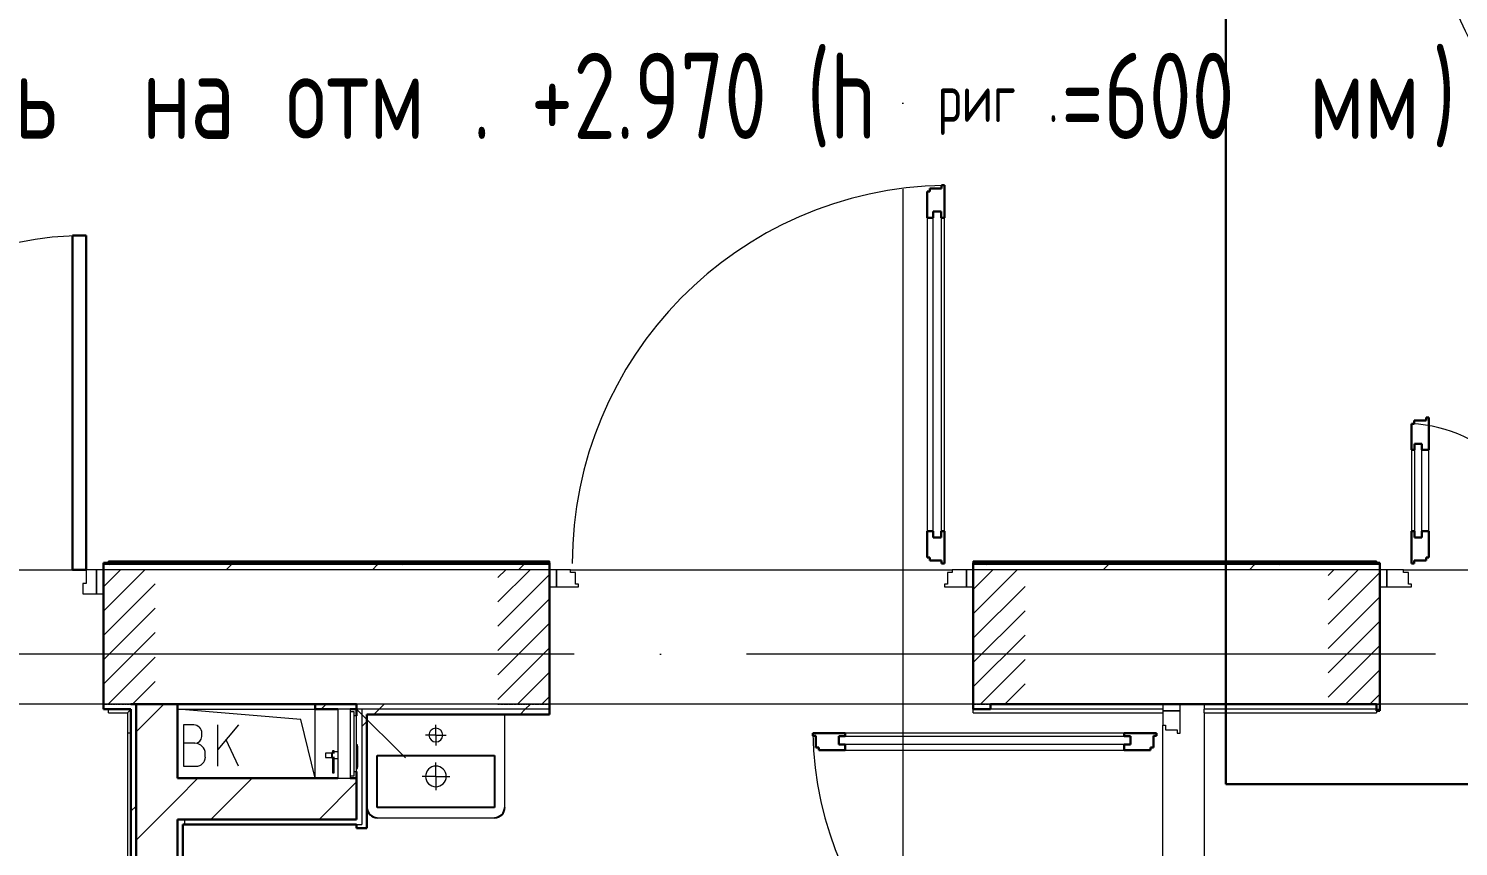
# Model space of a CAD drawing. Header units: millimetres. Extents: x -495897 to 1376592, y -28539 to 470976.
# Drawn here: x -12929 to -8779, y 345847 to 348221 of the extents above; entities that cross this region are included whole.
import ezdxf

# ---------------------------------------------------------------- set-up
doc = ezdxf.new("R2010")
doc.units = ezdxf.units.MM
doc.linetypes.add('ADSK_Линия сетки', pattern=[25, 20, -2.5, 0, -2.5])
doc.linetypes.add('ADSK_Штриховая_ш2 п1_5', pattern=[4.5, 3, -1.5])
for name, color, linetype, lineweight in [('RC-Линии_связи-Адресные', 5, 'Continuous', 30), ('Аннотация', 7, 'Continuous', 18), ('Двери', 252, 'Continuous', 9), ('Оборудование', 8, 'Continuous', 18), ('Ограждение', 252, 'Continuous', 9), ('Оси', 252, 'Continuous', 9), ('Перекрытие', 252, 'Continuous', 18), ('Стены внутренние', 7, 'Continuous', 18), ('Стены наружные', 7, 'Continuous', 18), ('Стены штриховка', 7, 'Continuous', 9)]:
    doc.layers.add(name, color=color, linetype=linetype, lineweight=lineweight)
doc.layers.add('Двери открывание', color=7, linetype='Continuous', lineweight=9, true_color=0xc0c0c0)
doc.layers.add('Узлы', color=7, linetype='Continuous')
doc.styles.add('GOST Common_3', font='', dxfattribs={"height": 3.5})
doc.styles.add('GOST Common_5', font='', dxfattribs={"width": 0.9, "height": 2.5})
doc.styles.get('GOST Common_3').set_extended_font_data('GOST 2.304 type A')
doc.styles.get('GOST Common_5').set_extended_font_data('GOST 2.304 type A')
pattern_1 = [(0, (-32119.8, 96), (0, 600), []), (90, (-32119.8, 96), (-600, 4e-14), [])]

# ---------------------------------------------------------------- blocks, each defined once
blk = doc.blocks.new('1 этаж')
at = {"layer": 'Двери', "lineweight": 18, "true_color": 0x636466}
h = blk.add_hatch(dxfattribs=at)
h.set_pattern_fill('FP_2', color=251, style=0, pattern_type=2)
h.set_pattern_definition([(45, (-12490.8, -13943.73), (-35.3553, 35.3553), [])])
h.paths.add_polyline_path([(-11805.8, -14138.7), (-11805.8, -13748.7), (-11955.8, -13748.7), (-11955.8, -14138.7)])
h.paths.add_polyline_path([(-13175.8, -14138.7), (-13025.8, -14138.7), (-13025.8, -13748.7), (-13175.8, -13748.7)])
h = blk.add_hatch(dxfattribs=at)
h.set_pattern_fill('FP_2', color=251, style=0, pattern_type=2)
h.set_pattern_definition([(45, (-10170.8, -13943.73), (-35.3553, 35.3553), [])])
h.paths.add_polyline_path([(-9363.4, -14138.7), (-9280.8, -14138.7), (-9280.8, -13748.7), (-9430.8, -13748.7), (-9430.8, -14138.7)])
h.paths.add_polyline_path([(-10798.5, -14138.7), (-10660.8, -14138.7), (-10660.8, -13748.7), (-10810.8, -13748.7), (-10810.8, -14138.7)])
h = blk.add_hatch(dxfattribs=at)
h.set_pattern_fill('FP_2', color=251, style=0, pattern_type=2)
h.set_pattern_definition([(45, (-7625.8, -13943.73), (-35.3553, 35.3553), [])])
h.paths.add_polyline_path([(-6600.8, -14138.7), (-6600.8, -13748.7), (-6750.8, -13748.7), (-6750.8, -14138.7)])
h.paths.add_polyline_path([(-8400.8, -14138.7), (-8250.8, -14138.7), (-8250.8, -13748.7), (-8400.8, -13748.7)])
at = {"layer": 'Ограждение', "true_color": 0x636466}
h = blk.add_hatch(dxfattribs=at)
h.set_pattern_fill('FP_26', color=251, style=0, pattern_type=2)
h.set_pattern_definition(pattern_1)
h.paths.add_polyline_path([(-11940.8, -13728.7), (-10660.8, -13728.7), (-10660.8, -13723.7), (-11940.8, -13723.7)])
h = blk.add_hatch(dxfattribs=at)
h.set_pattern_fill('FP_25', color=251, style=0, pattern_type=2)
h.set_pattern_definition(pattern_1)
h.paths.add_polyline_path([(-9430.8, -13728.7), (-8260.8, -13728.7), (-8260.8, -13723.7), (-9430.8, -13723.7)])
h = blk.add_hatch(dxfattribs=at)
h.set_pattern_fill('FP_37', color=251, style=0, pattern_type=2)
h.set_pattern_definition([(0, (-37739.8, 576), (0, 600), []), (90, (-37739.8, 576), (-600, 4e-14), [])])
h.paths.add_polyline_path([(-11875.8, -20128.7), (-11875.8, -14153.7), (-11885.8, -14163.7), (-11885.8, -20118.7)])
at = {"color": 251, "lineweight": 18, "true_color": 0x636466}
for p, q in [((-11382.5, -14183.5), (-11740.8, -14153.7)), ((-11740.8, -14153.7), (-11340.8, -14153.7)), ((-11340.8, -14353.7), (-11382.5, -14183.5)), ((-11693.4, -14199.3), (-11723.4, -14199.3)), ((-11723.4, -14199.3), (-11723.4, -14319.3)), ((-11670.1, -14232.6), (-11670.1, -14222.6)), ((-11563.4, -14199.3), (-11623.4, -14270.8)), ((-11623.4, -14319.3), (-11623.4, -14199.3)), ((-11690.1, -14252.6), (-11723.4, -14252.6)), ((-11563.4, -14319.3), (-11599.4, -14242.1)), ((-11660.1, -14292.6), (-11660.1, -14282.6)), ((-11723.4, -14319.3), (-11686.7, -14319.3))]:
    blk.add_line(p, q, dxfattribs=at)
for centre, radius, start, end in [((-11693.4, -14222.6), 23.3, 0, 90), ((-11690.1, -14232.6), 20, 270, 0), ((-11690.1, -14282.6), 30, 0, 90), ((-11686.7, -14292.6), 26.7, 270, 0)]:
    blk.add_arc(centre, radius, start, end, dxfattribs=at)
at = {"layer": 'Двери', "color": 251, "lineweight": 30, "true_color": 0x636466}
for p, q in [((-9556.8, -12650.7), (-9564.8, -12650.7)), ((-9564.8, -12650.7), (-9564.8, -12726.7)), ((-9522.8, -12641.7), (-9556.8, -12641.7)), ((-9556.8, -12641.7), (-9556.8, -12650.7)), ((-9514.8, -12632.7), (-9522.8, -12632.7)), ((-9522.8, -12632.7), (-9522.8, -12641.7)), ((-9514.8, -12726.7), (-9514.8, -12632.7)), ((-9564.8, -12726.7), (-9547.8, -12726.7)), ((-9547.8, -12726.7), (-9547.8, -12708.7)), ((-9547.8, -12708.7), (-9523.8, -12708.7)), ((-9523.8, -12708.7), (-9523.8, -12726.7)), ((-9523.8, -12726.7), (-9514.8, -12726.7)), ((-12005.8, -12778.7), (-12045.8, -12778.7)), ((-12045.8, -12778.7), (-12045.8, -13748.7)), ((-12005.8, -13748.7), (-12005.8, -12778.7)), ((-8116.8, -13315.7), (-8150.8, -13315.7)), ((-8150.8, -13315.7), (-8150.8, -13324.7)), ((-8108.8, -13306.7), (-8116.8, -13306.7)), ((-8116.8, -13306.7), (-8116.8, -13315.7)), ((-8108.8, -13400.7), (-8108.8, -13306.7)), ((-8150.8, -13324.7), (-8158.8, -13324.7)), ((-8158.8, -13324.7), (-8158.8, -13400.7)), ((-8149.8, -13400.7), (-8158.8, -13400.7)), ((-8149.8, -13382.7), (-8149.8, -13400.7)), ((-8128.8, -13382.7), (-8149.8, -13382.7)), ((-8128.8, -13400.7), (-8128.8, -13382.7)), ((-8108.8, -13400.7), (-8128.8, -13400.7)), ((-9564.8, -13636.7), (-9564.8, -13712.7)), ((-9564.8, -13636.7), (-9547.8, -13636.7)), ((-9547.8, -13636.7), (-9547.8, -13654.7)), ((-9523.8, -13636.7), (-9514.8, -13636.7)), ((-9523.8, -13654.7), (-9523.8, -13636.7)), ((-9514.8, -13730.7), (-9514.8, -13636.7)), ((-8158.8, -13636.7), (-8158.8, -13730.7)), ((-8149.8, -13636.7), (-8158.8, -13636.7)), ((-8149.8, -13654.7), (-8149.8, -13636.7)), ((-8128.8, -13636.7), (-8128.8, -13654.7)), ((-8108.8, -13636.7), (-8128.8, -13636.7)), ((-8108.8, -13712.7), (-8108.8, -13636.7)), ((-9547.8, -13654.7), (-9523.8, -13654.7)), ((-8128.8, -13654.7), (-8149.8, -13654.7)), ((-9564.8, -13712.7), (-9556.8, -13712.7)), ((-9556.8, -13712.7), (-9556.8, -13721.7)), ((-9556.8, -13721.7), (-9522.8, -13721.7)), ((-9522.8, -13721.7), (-9522.8, -13730.7)), ((-9522.8, -13730.7), (-9514.8, -13730.7)), ((-8158.8, -13730.7), (-8150.8, -13730.7)), ((-8150.8, -13730.7), (-8150.8, -13721.7)), ((-8150.8, -13721.7), (-8116.8, -13721.7)), ((-8116.8, -13721.7), (-8116.8, -13712.7)), ((-8116.8, -13712.7), (-8108.8, -13712.7)), ((-12045.8, -13748.7), (-12005.8, -13748.7)), ((-9802.8, -14222.7), (-9896.8, -14222.7)), ((-9896.8, -14222.7), (-9896.8, -14230.7)), ((-9896.8, -14230.7), (-9887.8, -14230.7)), ((-9887.8, -14230.7), (-9887.8, -14264.7)), ((-9820.8, -14231.7), (-9802.8, -14231.7)), ((-9820.8, -14255.7), (-9820.8, -14231.7)), ((-9802.8, -14231.7), (-9802.8, -14222.7)), ((-8898.8, -14222.7), (-8992.8, -14222.7)), ((-8992.8, -14231.7), (-8992.8, -14222.7)), ((-8974.8, -14231.7), (-8992.8, -14231.7)), ((-8974.8, -14255.7), (-8974.8, -14231.7)), ((-8907.8, -14264.7), (-8907.8, -14230.7)), ((-8907.8, -14230.7), (-8898.8, -14230.7)), ((-8898.8, -14230.7), (-8898.8, -14222.7)), ((-9887.8, -14264.7), (-9878.8, -14264.7)), ((-9878.8, -14264.7), (-9878.8, -14272.7)), ((-9878.8, -14272.7), (-9802.8, -14272.7)), ((-9802.8, -14255.7), (-9820.8, -14255.7)), ((-9802.8, -14272.7), (-9802.8, -14255.7)), ((-8992.8, -14255.7), (-8974.8, -14255.7)), ((-8992.8, -14272.7), (-8992.8, -14255.7)), ((-8992.8, -14272.7), (-8916.8, -14272.7)), ((-8916.8, -14272.7), (-8916.8, -14264.7)), ((-8916.8, -14264.7), (-8907.8, -14264.7))]:
    blk.add_line(p, q, dxfattribs=at)
at = {"layer": 'Двери', "color": 251, "true_color": 0x636466}
for p, q in [((-9564.8, -12726.7), (-9564.8, -13636.7)), ((-9547.8, -13654.7), (-9547.8, -12708.7)), ((-9547.8, -12708.7), (-9523.8, -12708.7)), ((-9523.8, -12708.7), (-9523.8, -13654.7)), ((-9514.8, -13636.7), (-9514.8, -12726.7)), ((-8158.8, -13400.7), (-8158.8, -13636.7)), ((-8149.8, -13382.7), (-8149.8, -13654.7)), ((-8128.8, -13382.7), (-8149.8, -13382.7)), ((-8128.8, -13654.7), (-8128.8, -13382.7)), ((-8108.8, -13636.7), (-8108.8, -13400.7)), ((-9523.8, -13654.7), (-9547.8, -13654.7)), ((-8149.8, -13654.7), (-8128.8, -13654.7)), ((-11975.8, -13748.7), (-12005.8, -13748.7)), ((-12005.8, -13748.7), (-12005.8, -13788.7)), ((-11975.8, -13818.7), (-11975.8, -13748.7)), ((-11955.8, -13748.7), (-11975.8, -13748.7)), ((-11975.8, -13748.7), (-11975.8, -13818.7)), ((-11955.8, -13818.7), (-11955.8, -13748.7)), ((-10660.8, -13748.7), (-10660.8, -13798.7)), ((-10640.8, -13748.7), (-10660.8, -13748.7)), ((-10640.8, -13798.7), (-10640.8, -13748.7)), ((-10599.8, -13748.7), (-10640.8, -13748.7)), ((-10640.8, -13748.7), (-10640.8, -13798.7)), ((-10599.8, -13756.7), (-10599.8, -13748.7)), ((-10585.8, -13756.7), (-10599.8, -13756.7)), ((-10585.8, -13790.7), (-10585.8, -13756.7)), ((-9491.8, -13756.7), (-9505.8, -13756.7)), ((-9505.8, -13756.7), (-9505.8, -13790.7)), ((-9491.8, -13748.7), (-9491.8, -13756.7)), ((-9450.8, -13748.7), (-9491.8, -13748.7)), ((-9430.8, -13748.7), (-9450.8, -13748.7)), ((-9450.8, -13748.7), (-9450.8, -13798.7)), ((-9450.8, -13798.7), (-9450.8, -13748.7)), ((-9430.8, -13798.7), (-9430.8, -13748.7)), ((-8250.8, -13748.7), (-8250.8, -13798.7)), ((-8230.8, -13748.7), (-8250.8, -13748.7)), ((-8230.8, -13798.7), (-8230.8, -13748.7)), ((-8181.8, -13748.7), (-8230.8, -13748.7)), ((-8230.8, -13748.7), (-8230.8, -13798.7)), ((-8181.8, -13756.7), (-8181.8, -13748.7)), ((-8167.8, -13756.7), (-8181.8, -13756.7)), ((-8167.8, -13790.7), (-8167.8, -13756.7)), ((-12005.8, -13788.7), (-12015.8, -13788.7)), ((-12015.8, -13788.7), (-12015.8, -13818.7)), ((-12015.8, -13818.7), (-11975.8, -13818.7)), ((-11975.8, -13818.7), (-11955.8, -13818.7)), ((-10660.8, -13798.7), (-10640.8, -13798.7)), ((-10640.8, -13798.7), (-10576.8, -13798.7)), ((-10576.8, -13790.7), (-10585.8, -13790.7)), ((-10576.8, -13798.7), (-10576.8, -13790.7)), ((-9505.8, -13790.7), (-9514.8, -13790.7)), ((-9514.8, -13790.7), (-9514.8, -13798.7)), ((-9514.8, -13798.7), (-9450.8, -13798.7)), ((-9450.8, -13798.7), (-9430.8, -13798.7)), ((-8250.8, -13798.7), (-8230.8, -13798.7)), ((-8230.8, -13798.7), (-8158.8, -13798.7)), ((-8158.8, -13790.7), (-8167.8, -13790.7)), ((-8158.8, -13798.7), (-8158.8, -13790.7)), ((-8830.8, -14138.7), (-8880.8, -14138.7)), ((-8880.8, -14138.7), (-8880.8, -14158.7)), ((-8830.8, -14158.7), (-8830.8, -14138.7)), ((-8880.8, -14158.7), (-8830.8, -14158.7)), ((-8830.8, -14158.7), (-8880.8, -14158.7)), ((-8880.8, -14158.7), (-8880.8, -14199.7)), ((-8830.8, -14222.7), (-8830.8, -14158.7)), ((-9820.8, -14231.7), (-8974.8, -14231.7)), ((-9820.8, -14255.7), (-9820.8, -14231.7)), ((-8992.8, -14222.7), (-9802.8, -14222.7)), ((-8974.8, -14231.7), (-8974.8, -14255.7)), ((-8880.8, -14199.7), (-8872.8, -14199.7)), ((-8872.8, -14199.7), (-8872.8, -14213.7)), ((-8872.8, -14213.7), (-8838.8, -14213.7)), ((-8838.8, -14213.7), (-8838.8, -14222.7)), ((-8838.8, -14222.7), (-8830.8, -14222.7)), ((-8974.8, -14255.7), (-9820.8, -14255.7)), ((-9802.8, -14272.7), (-8992.8, -14272.7))]:
    blk.add_line(p, q, dxfattribs=at)
at = {"layer": 'Двери', "color": 251, "linetype": 'ADSK_Штриховая_ш2 п1_5', "true_color": 0x636466}
for p, q in [((-11805.8, -13748.7), (-11955.8, -13748.7)), ((-11955.8, -13748.7), (-11955.8, -14138.7)), ((-10660.8, -13748.7), (-10810.8, -13748.7)), ((-10660.8, -14138.7), (-10660.8, -13748.7)), ((-9280.8, -13748.7), (-9430.8, -13748.7)), ((-9430.8, -13748.7), (-9430.8, -14138.7)), ((-8250.8, -13748.7), (-8400.8, -13748.7)), ((-8250.8, -14138.7), (-8250.8, -13748.7)), ((-11955.8, -14138.7), (-11805.8, -14138.7)), ((-10810.8, -14138.7), (-10660.8, -14138.7)), ((-9430.8, -14138.7), (-9280.8, -14138.7)), ((-8400.8, -14138.7), (-8250.8, -14138.7))]:
    blk.add_line(p, q, dxfattribs=at)
at = {"layer": 'Двери', "color": 251, "true_color": 0x636466}
blk.add_arc((-12005.8, -13748.7), 970, 90, 180, dxfattribs=at)
at = {"layer": 'Двери открывание', "color": 251, "true_color": 0x636466}
for centre, radius, start, end in [((-7101.8, -11756.7), 998, 180, 268.9666), ((-9496.8, -13730.7), 1098, 90.9393, 180), ((-8176.8, -13730.7), 406, 0, 87.459), ((-8898.8, -14204.7), 998, 181.0334, 270)]:
    blk.add_arc(centre, radius, start, end, dxfattribs=at)
at = {"layer": 'Оборудование', "color": 251, "true_color": 0x636466}
for p, q in [((-11239.4, -14153.7), (-11275.8, -14153.7)), ((-11275.8, -14153.7), (-11275.8, -14353.7)), ((-11238.5, -14352.8), (-11238.5, -14154.6)), ((-11228.8, -14160.7), (-11238.5, -14160.7)), ((-11228.8, -14181.7), (-11227.4, -14181.7)), ((-11227.3, -14181.7), (-11228.8, -14181.7)), ((-11227.8, -14345.8), (-11227.8, -14161.7)), ((-11220.8, -14172.7), (-11226.3, -14172.7)), ((-11220.8, -14153.7), (-11079.4, -14295.2)), ((-11220.8, -14334.7), (-11220.8, -14172.7)), ((-11286.2, -14274.1), (-11291.2, -14274.1)), ((-11291.2, -14274.1), (-11291.2, -14282.4)), ((-11286.2, -14282.4), (-11286.2, -14274.1)), ((-11218.8, -14257.2), (-11220.8, -14257.2)), ((-11218.8, -14261.2), (-11218.8, -14257.2)), ((-11218.8, -14261.2), (-11218.8, -14321.7)), ((-11293.7, -14281.1), (-11311.1, -14281.1)), ((-11311.1, -14281.1), (-11311.1, -14293.4)), ((-11311.1, -14293.4), (-11293.7, -14293.4)), ((-11291.7, -14279.2), (-11293.7, -14281.1)), ((-11293.7, -14281.1), (-11293.7, -14293.4)), ((-11293.7, -14293.4), (-11291.7, -14295.3)), ((-11275.8, -14277.6), (-11291.7, -14277.6)), ((-11291.7, -14277.6), (-11291.7, -14296.9)), ((-11291.7, -14296.9), (-11275.8, -14296.9)), ((-11291.2, -14292.1), (-11291.2, -14337.9)), ((-11286.2, -14337.9), (-11286.2, -14292.1)), ((-11291.2, -14337.9), (-11286.2, -14337.9)), ((-11275.8, -14353.7), (-11239.4, -14353.7)), ((-11238.5, -14346.7), (-11228.8, -14346.7)), ((-11227.4, -14325.7), (-11228.8, -14325.7)), ((-11227.4, -14325.7), (-11228.8, -14325.7)), ((-11226.3, -14334.7), (-11220.8, -14334.7)), ((-11220.8, -14325.7), (-11218.8, -14325.7)), ((-11218.8, -14325.7), (-11218.8, -14321.7))]:
    blk.add_line(p, q, dxfattribs=at)
for points, knots in [([(-11238.5, -14154.6), (-11238.5, -14154.6), (-11238.5, -14154.4), (-11238.6, -14154.3), (-11238.7, -14154.1), (-11238.8, -14154), (-11239, -14153.8), (-11239.2, -14153.8), (-11239.3, -14153.7), (-11239.4, -14153.7)], [-1, -1, -1, -1, -0.833333, -0.75, -0.583333, -0.458333, -0.333333, -0.166667, 0, 0, 0, 0]), ([(-11227.8, -14161.7), (-11227.8, -14161.6), (-11227.8, -14161.5), (-11227.9, -14161.3), (-11227.9, -14161.2), (-11228, -14161.1), (-11228.1, -14161), (-11228.3, -14160.8), (-11228.5, -14160.8), (-11228.7, -14160.7), (-11228.8, -14160.7)], [-1, -1, -1, -1, -0.833333, -0.75, -0.666667, -0.583333, -0.458333, -0.333333, -0.166667, 0, 0, 0, 0]), ([(-11226.3, -14172.7), (-11226.4, -14172.7), (-11226.6, -14172.7), (-11226.9, -14172.6), (-11227, -14172.5), (-11227.2, -14172.4), (-11227.4, -14172.3), (-11227.5, -14172.1), (-11227.6, -14172), (-11227.7, -14171.8), (-11227.8, -14171.5), (-11227.8, -14171.3), (-11227.8, -14171.2)], [-1, -1, -1, -1, -0.833333, -0.75, -0.666667, -0.583333, -0.5, -0.416667, -0.333333, -0.25, -0.166667, 0, 0, 0, 0]), ([(-11239.4, -14353.7), (-11239.3, -14353.7), (-11239.2, -14353.7), (-11239, -14353.6), (-11238.8, -14353.5), (-11238.7, -14353.4), (-11238.6, -14353.2), (-11238.5, -14353), (-11238.5, -14352.9), (-11238.5, -14352.8)], [0, 0, 0, 0, 0.166667, 0.333333, 0.458333, 0.583333, 0.708333, 0.833333, 1, 1, 1, 1]), ([(-11228.8, -14346.7), (-11228.7, -14346.7), (-11228.5, -14346.7), (-11228.3, -14346.6), (-11228.1, -14346.5), (-11228, -14346.4), (-11227.9, -14346.3), (-11227.9, -14346.1), (-11227.8, -14346), (-11227.8, -14345.9), (-11227.8, -14345.8)], [0, 0, 0, 0, 0.166667, 0.333333, 0.458333, 0.583333, 0.666667, 0.75, 0.833333, 1, 1, 1, 1]), ([(-11227.8, -14336.3), (-11227.8, -14336.1), (-11227.8, -14335.9), (-11227.7, -14335.7), (-11227.6, -14335.5), (-11227.5, -14335.3), (-11227.4, -14335.2), (-11227.2, -14335), (-11227, -14334.9), (-11226.9, -14334.8), (-11226.6, -14334.8), (-11226.4, -14334.7), (-11226.3, -14334.7)], [0, 0, 0, 0, 0.166667, 0.25, 0.333333, 0.416667, 0.5, 0.583333, 0.666667, 0.75, 0.833333, 1, 1, 1, 1])]:
    blk.add_open_spline(points, degree=3, knots=knots, dxfattribs=at)
at = {"layer": 'Ограждение', "color": 251, "true_color": 0x636466}
for p, q in [((-11940.8, -13728.8), (-11940.8, -13723.7)), ((-10660.8, -13723.7), (-11940.8, -13723.7)), ((-10660.8, -13723.7), (-10660.8, -13728.7)), ((-9430.8, -13728.7), (-9430.8, -13723.7)), ((-8260.8, -13723.7), (-9430.8, -13723.7)), ((-8260.8, -13723.7), (-8260.8, -13728.7)), ((-11940.8, -14163.7), (-11940.8, -14153.7)), ((-11940.8, -14163.7), (-11885.8, -14163.7)), ((-11875.8, -14153.7), (-11885.8, -14163.7)), ((-11885.8, -14163.7), (-11885.8, -20118.7)), ((-9430.8, -14163.7), (-9430.8, -14153.7)), ((-9430.8, -14163.7), (-8880.8, -14163.7)), ((-8880.8, -14153.7), (-9380.8, -14153.7)), ((-8760.8, -14163.7), (-8760.8, -14153.7)), ((-8260.8, -14153.7), (-8760.8, -14153.7)), ((-8760.8, -14163.7), (-8260.8, -14163.7)), ((-8260.8, -14158.7), (-8260.8, -14163.7))]:
    blk.add_line(p, q, dxfattribs=at)
at = {"layer": 'Оси', "color": 251, "linetype": 'ADSK_Линия сетки', "ltscale": 100, "true_color": 0x636466}
for p, q in [((-9635.8, -2643.7), (-9635.8, -33769.9)), ((4411.5, -13993.7), (-72528.1, -13993.7))]:
    blk.add_line(p, q, dxfattribs=at)
at = {"layer": 'Перекрытие', "color": 251, "ltscale": 100, "true_color": 0x636466}
blk.add_line((-11740.8, -14153.7), (-11340.8, -14153.7), dxfattribs=at)
at = {"layer": 'Стены внутренние', "color": 251, "true_color": 0x636466}
for p, q in [((-12975.8, -13748.7), (-12045.8, -13748.7)), ((-12040.8, -13748.7), (-12005.8, -13748.7)), ((-10660.8, -13748.7), (-11955.8, -13748.7)), ((-10599.8, -13748.7), (-9491.8, -13748.7)), ((-8250.8, -13748.7), (-9430.8, -13748.7)), ((-8181.8, -13748.7), (-6819.8, -13748.7)), ((-11875.8, -14138.7), (-13025.8, -14138.7)), ((-9430.8, -14138.7), (-10660.8, -14138.7)), ((-6750.8, -14138.7), (-8250.8, -14138.7))]:
    blk.add_line(p, q, dxfattribs=at)
at = {"layer": 'Стены внутренние', "color": 251, "lineweight": 30, "true_color": 0x636466}
for p, q in [((-11955.8, -13748.7), (-11955.8, -14138.7)), ((-10660.8, -14138.7), (-10660.8, -13748.7)), ((-9430.8, -13748.7), (-9430.8, -14138.7)), ((-8250.8, -14138.7), (-8250.8, -13748.7)), ((-11740.8, -14138.7), (-11340.8, -14138.7)), ((-9380.8, -14138.7), (-8260.8, -14138.7))]:
    blk.add_line(p, q, dxfattribs=at)
at = {"layer": 'Стены наружные', "color": 251, "lineweight": 30, "true_color": 0x636466}
for p, q in [((-11955.8, -13728.7), (-11955.8, -13748.7)), ((-10660.8, -13728.7), (-11955.8, -13728.7)), ((-10660.8, -13748.7), (-10660.8, -13728.7)), ((-9430.8, -13728.7), (-9430.8, -13748.7)), ((-8250.8, -13728.7), (-9430.8, -13728.7)), ((-8250.8, -13748.7), (-8250.8, -13728.7)), ((-11955.8, -14138.7), (-11955.8, -14153.7)), ((-11740.8, -14138.7), (-11875.8, -14138.7)), ((-11860.8, -20143.7), (-11860.8, -14138.7)), ((-11740.8, -14353.7), (-11740.8, -14138.7)), ((-11340.8, -14138.7), (-11340.8, -14153.7)), ((-11220.8, -14138.7), (-11340.8, -14138.7)), ((-11220.8, -14138.7), (-11220.8, -14172.7)), ((-10660.8, -14168.7), (-10660.8, -14138.7)), ((-9430.8, -14138.7), (-9430.8, -14153.7)), ((-9380.8, -14153.7), (-9380.8, -14138.7)), ((-8260.8, -14138.7), (-8260.8, -14158.7)), ((-8250.8, -14158.7), (-8250.8, -14138.7)), ((-11955.8, -14153.7), (-11875.8, -14153.7)), ((-11875.8, -14153.7), (-11875.8, -20128.7)), ((-11340.8, -14153.7), (-11275.8, -14153.7)), ((-11239.2, -14153.7), (-11220.8, -14153.7)), ((-11190.8, -14168.7), (-10660.8, -14168.7)), ((-11190.8, -14498.7), (-11190.8, -14168.7)), ((-9430.8, -14153.7), (-9380.8, -14153.7)), ((-8260.8, -14158.7), (-8250.8, -14158.7)), ((-11275.8, -14353.7), (-11740.8, -14353.7)), ((-11220.8, -14353.7), (-11239.2, -14353.7)), ((-11220.8, -14334.7), (-11220.8, -14473.7)), ((-11740.8, -14473.7), (-11220.8, -14473.7)), ((-11740.8, -14473.7), (-11740.8, -19968.7)), ((-11220.8, -14473.7), (-11740.8, -14473.7)), ((-11725.8, -19963.7), (-11725.8, -14488.7)), ((-11725.8, -14488.7), (-11220.8, -14488.7)), ((-11220.8, -14488.7), (-11220.8, -14498.7)), ((-11220.8, -14498.7), (-11190.8, -14498.7))]:
    blk.add_line(p, q, dxfattribs=at)
at = {"layer": 'Стены наружные', "color": 251, "linetype": 'Continuous', "lineweight": 9, "true_color": 0x636466}
for p, q in [((-11937.7, -13733.7), (-11932.7, -13728.7)), ((-11867, -13733.7), (-11862, -13728.7)), ((-11796.3, -13733.7), (-11791.3, -13728.7)), ((-11725.6, -13733.7), (-11720.6, -13728.7)), ((-11654.9, -13733.7), (-11649.9, -13728.7)), ((-11599.2, -13748.7), (-11584.2, -13733.7)), ((-11584.2, -13733.7), (-11579.2, -13728.7)), ((-11513.5, -13733.7), (-11508.5, -13728.7)), ((-11442.7, -13733.7), (-11437.7, -13728.7)), ((-11372, -13733.7), (-11367, -13728.7)), ((-11301.3, -13733.7), (-11296.3, -13728.7)), ((-11230.6, -13733.7), (-11225.6, -13728.7)), ((-11174.9, -13748.7), (-11159.9, -13733.7)), ((-11159.9, -13733.7), (-11154.9, -13728.7)), ((-11089.2, -13733.7), (-11084.2, -13728.7)), ((-11018.5, -13733.7), (-11013.5, -13728.7)), ((-10947.8, -13733.7), (-10942.8, -13728.7)), ((-10877.1, -13733.7), (-10872.1, -13728.7)), ((-10806.3, -13733.7), (-10801.3, -13728.7)), ((-10750.6, -13748.7), (-10735.6, -13733.7)), ((-10735.6, -13733.7), (-10730.6, -13728.7)), ((-10664.9, -13733.7), (-10660.8, -13729.6)), ((-9392.1, -13733.7), (-9387.1, -13728.7)), ((-9321.4, -13733.7), (-9316.4, -13728.7)), ((-9250.7, -13733.7), (-9245.7, -13728.7)), ((-9180, -13733.7), (-9175, -13728.7)), ((-9109.3, -13733.7), (-9104.3, -13728.7)), ((-9053.6, -13748.7), (-9038.6, -13733.7)), ((-9038.6, -13733.7), (-9033.6, -13728.7)), ((-8967.9, -13733.7), (-8962.9, -13728.7)), ((-8897.2, -13733.7), (-8892.2, -13728.7)), ((-8826.4, -13733.7), (-8821.4, -13728.7)), ((-8755.7, -13733.7), (-8750.7, -13728.7)), ((-8685, -13733.7), (-8680, -13728.7)), ((-8629.3, -13748.7), (-8614.3, -13733.7)), ((-8614.3, -13733.7), (-8609.3, -13728.7)), ((-8543.6, -13733.7), (-8538.6, -13728.7)), ((-8472.9, -13733.7), (-8467.9, -13728.7)), ((-8402.2, -13733.7), (-8397.2, -13728.7)), ((-8331.5, -13733.7), (-8326.5, -13728.7)), ((-8260.8, -13733.7), (-8255.8, -13728.7)), ((-11860.8, -14219), (-11780.6, -14138.7)), ((-11324.1, -14153.7), (-11309.1, -14138.7)), ((-11155.6, -14153.7), (-11140.6, -14138.7)), ((-10731.4, -14153.7), (-10716.4, -14138.7)), ((-11205.8, -14203.9), (-11190.8, -14188.9)), ((-11170.6, -14168.7), (-11155.6, -14153.7)), ((-10746.4, -14168.7), (-10731.4, -14153.7)), ((-8260.8, -14158), (-8256.5, -14153.7)), ((-11740.8, -14413.3), (-11681.3, -14353.7)), ((-11644.1, -14473.7), (-11524.1, -14353.7)), ((-11329.8, -14473.7), (-11220.8, -14364.7)), ((-11875.8, -14449.6), (-11860.8, -14434.6)), ((-11860.8, -14533.3), (-11740.8, -14413.3)), ((-11719.8, -14488.7), (-11719.8, -14473.7))]:
    blk.add_line(p, q, dxfattribs=at)
at = {"layer": 'Стены наружные', "color": 251, "true_color": 0x636466}
for p, q in [((-10660.8, -14138.7), (-11220.8, -14138.7)), ((-9380.8, -14138.7), (-9430.8, -14138.7)), ((-8760.8, -14138.7), (-8760.8, -14153.7)), ((-8250.8, -14138.7), (-8260.8, -14138.7)), ((-11340.8, -14353.7), (-11340.8, -14153.7)), ((-8760.8, -14163.7), (-8760.8, -15268.7)), ((-8880.8, -15207.7), (-8880.8, -14199.7))]:
    blk.add_line(p, q, dxfattribs=at)
at = {"layer": 'Стены штриховка', "color": 251, "true_color": 0x636466}
for p, q in [((-10660.8, -13733.7), (-11955.8, -13733.7)), ((-8250.8, -13733.7), (-9430.8, -13733.7)), ((-10660.8, -14153.7), (-11220.8, -14153.7)), ((-11205.8, -14153.7), (-11205.8, -14488.7)), ((-8260.8, -14153.7), (-8250.8, -14153.7)), ((-11220.8, -14488.7), (-11205.8, -14488.7))]:
    blk.add_line(p, q, dxfattribs=at)
at = {"layer": 'Узлы', "color": 251, "lineweight": 9, "true_color": 0x636466}
for p, q in [((-10790.8, -14438.7), (-10790.8, -14168.7)), ((-10990.8, -14228.7), (-11020.8, -14228.7)), ((-10990.8, -14228.7), (-10990.8, -14198.7)), ((-10990.8, -14228.7), (-10990.8, -14258.7)), ((-10990.8, -14228.7), (-10960.8, -14228.7)), ((-10990.8, -14348.7), (-10990.8, -14308.7)), ((-10990.8, -14348.7), (-11030.8, -14348.7)), ((-10990.8, -14348.7), (-10990.8, -14388.7)), ((-10990.8, -14348.7), (-10950.8, -14348.7)), ((-11160.8, -14468.7), (-10990.8, -14468.7)), ((-10990.8, -14468.7), (-10820.8, -14468.7))]:
    blk.add_line(p, q, dxfattribs=at)
at = {"layer": 'Узлы', "color": 251, "true_color": 0x636466}
for p, q in [((-11160.8, -14438.7), (-11160.8, -14287.8)), ((-11160.8, -14287.8), (-10820.8, -14287.8)), ((-10820.8, -14287.8), (-10820.8, -14438.7)), ((-10820.8, -14438.7), (-11160.8, -14438.7))]:
    blk.add_line(p, q, dxfattribs=at)
at = {"layer": 'Узлы', "color": 251, "lineweight": 9, "true_color": 0x636466}
for centre, radius, start, end in [((-10990.8, -14228.7), 20, 90, 180.0116), ((-10990.8, -14228.7), 20, 180, 270), ((-10990.8, -14228.7), 20, 0, 90), ((-10990.8, -14228.7), 20, 270, 0), ((-10990.8, -14348.7), 30, 90, 180.0077), ((-10990.8, -14348.7), 30, 180, 270), ((-10990.8, -14348.7), 30, 0, 90), ((-10990.8, -14348.7), 30, 270, 0)]:
    blk.add_arc(centre, radius, start, end, dxfattribs=at)
at = {"layer": 'Узлы', "color": 251, "true_color": 0x636466}
for centre, start, end in [((-11160.8, -14438.7), 180, 270), ((-10820.8, -14438.7), 270, 0)]:
    blk.add_arc(centre, 30, start, end, dxfattribs=at)
at = {"layer": 'Аннотация', "color": 251, "true_color": 0x636466, "width": 0.9}
for s, height, style, p in [('. +2.970 (h', 250, 'GOST Common_3', (-10884.2, -12498)), (')', 250, 'GOST Common_3', (-8098.1, -12498)), ('Ригель', 250, 'GOST Common_3', (-12902.3, -12498)), ('=600', 250, 'GOST Common_3', (-9175.7, -12498)), ('на', 250, 'GOST Common_3', (-11842.7, -12498)), ('отм', 250, 'GOST Common_3', (-11425.9, -12498)), ('мм', 250, 'GOST Common_3', (-8455.3, -12498)), ('риг', 138.75, 'GOST Common_5', (-9534.7, -12448.8)), ('.', 138.8, 'GOST Common_5', (-9213.3, -12448.8))]:
    blk.add_text(s, height=height, dxfattribs=dict(at, style=style)).set_placement(p)

msp = doc.modelspace()

# ---------------------------------------------------------------- linework, layer by layer
at = {"layer": 'RC-Линии_связи-Адресные'}
for p, q in [((-9454.59, 346027.411), (-9454.59, 348726.399)), ((343.75, 346027.411), (-9454.59, 346027.411))]:
    msp.add_line(p, q, dxfattribs=at)

# ---------------------------------------------------------------- block references
msp.add_blockref('1 этаж', (-756.474, 360398.765))

doc.saveas('drawing.dxf')
